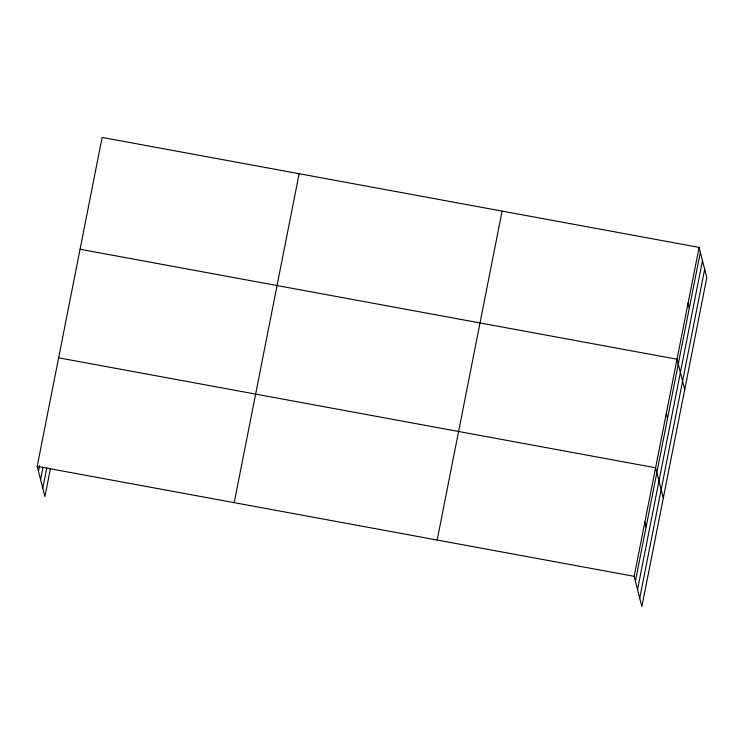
<?xml version="1.0" encoding="UTF-8"?>
<svg xmlns="http://www.w3.org/2000/svg" width="744" height="744" viewBox="0 0 744 744"><rect width="100%" height="100%" fill="white"/><g stroke="black" fill="none" stroke-linecap="round" stroke-linejoin="round"><path stroke-width="1.12" d="M50.49 468.348L44.91 496.611L37.2 466.367L102.133 137.426L699.09 247.389L706.8 277.633L641.867 606.574L634.158 576.33L699.09 247.389M38.446 471.24L39.562 465.586M40.576 479.61L43.031 467.176M42.78 488.241L46.798 467.883M234.193 502.656L299.125 173.705M437.165 540.042L502.098 211.101M635.404 581.204L700.337 252.263M637.534 589.583L702.466 260.632M639.728 598.204L704.67 269.263M80.054 249.259L677.012 359.231L684.722 389.475M58.627 357.817L655.585 467.781L663.295 498.024M37.2 466.367L634.158 576.33M688.051 303.31L689.297 308.183M666.299 413.506L667.545 418.379M644.871 522.056L646.118 526.929"/></g></svg>
